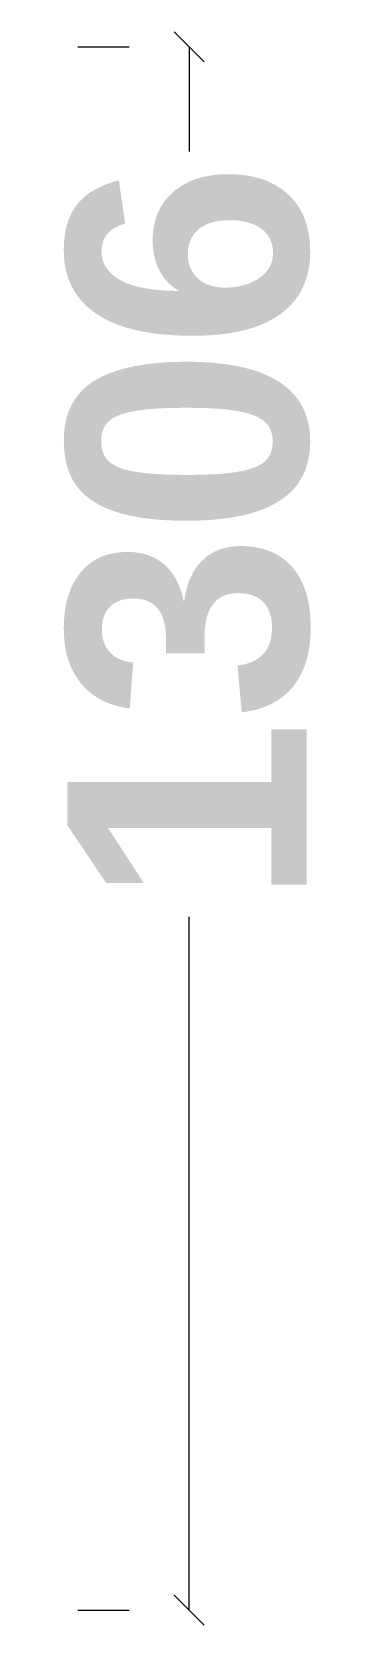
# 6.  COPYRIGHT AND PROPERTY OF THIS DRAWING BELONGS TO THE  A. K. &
# Model space of a CAD drawing. Header units: millimetres. Extents: x -3092155 to 4513934, y -12317808 to 1850003.
# Drawn here: x -1582068 to -1581805, y -5443506 to -5442175 of the extents above; entities that cross this region are included whole.
import ezdxf

# ---------------------------------------------------------------- set-up
doc = ezdxf.new("R2010")
doc.units = ezdxf.units.MM
doc.header["$LTSCALE"] = 2
doc.header["$MEASUREMENT"] = 0
doc.header["$PDMODE"] = 34
doc.header["$PDSIZE"] = 500
doc.layers.add('toi.dim.', color=214, linetype='Continuous', lineweight=9)
doc.styles.add('int dim', font='arialbd.ttf', dxfattribs={"height": 200})
doc.dimstyles.new('toilet detail', dxfattribs={"dimtxt": 150, "dimasz": 25, "dimexe": 50, "dimexo": 100, "dimgap": 25, "dimtad": 0, "dimdec": 0, "dimzin": 3, "dimdsep": 46, "dimtxsty": 'int dim', "dimblk": 'OBLIQUE', "dimcen": 90, "dimclrd": 214, "dimclre": 214, "dimclrt": 256, "dimadec": 0, "dimazin": 0, "dimtfac": 1, "dimtdec": 0, "dimtofl": 0, "dimtmove": 1, "dimatfit": 3, "dimfxl": 1, "dimfrac": 1, "dimtolj": 1, "dimtzin": 0, "dimlwd": -1, "dimlwe": -1, "dimarcsym": 1})

# ---------------------------------------------------------------- blocks, each defined once
blk = doc.blocks.new('_Oblique')
at = {"color": 0, "linetype": 'ByBlock', "lineweight": -2}
blk.add_line((-0.5, -0.5), (0.5, 0.5), dxfattribs=at)
blk = doc.blocks.new('*D1084')
at = {"layer": 'Defpoints', "color": 0, "lineweight": 50, "ltscale": 100, "transparency": 16777216}
for p in [(-1581929.3, -5442187.2), (-1581936.5, -5443493.4), (-1581929.3, -5443493.4)]:
    blk.add_point(p, dxfattribs=at)
at = {"layer": 'toi.dim.', "color": 214, "ltscale": 100, "transparency": 16777216}
for p, q in [((-1582029.3, -5442187.2), (-1581986.5, -5442187.2)), ((-1581936.5, -5442187.2), (-1581936.5, -5442274.5)), ((-1581936.5, -5443493.4), (-1581936.5, -5442914)), ((-1582029.3, -5443493.4), (-1581986.5, -5443493.4))]:
    blk.add_line(p, q, dxfattribs=at)
at = {"layer": 'toi.dim.', "color": 214, "ltscale": 100, "transparency": 16777216, "xscale": 25, "yscale": 25, "zscale": 25}
for p, rotation in [((-1581936.5, -5442187.2), 90), ((-1581936.5, -5443493.4), 270)]:
    blk.add_blockref('_Oblique', p, dxfattribs=dict(at, rotation=rotation))
at = {"layer": 'toi.dim.', "ltscale": 100, "transparency": 16777216, "insert": (-1581936.5, -5442594.2), "char_height": 200, "attachment_point": 5, "rotation": 90, "style": 'int dim'}
blk.add_mtext('\\A1;1306', dxfattribs=at)

msp = doc.modelspace()

# ---------------------------------------------------------------- dimensions: what is measured, and where the dimension line sits
at = {"layer": 'toi.dim.', "ltscale": 100}
dim = msp.add_linear_dim(base=(-1581936.5, -5443493.4), p1=(-1581929.3, -5442187.2), p2=(-1581929.3, -5443493.4), angle=90, dimstyle='toilet detail', dxfattribs=at)
dim.commit()
dim.dimension.update_dxf_attribs({"geometry": '*D1084', "text_midpoint": (-1581936.5, -5442594.2), "dimtype": 160})

doc.saveas('drawing.dxf')
